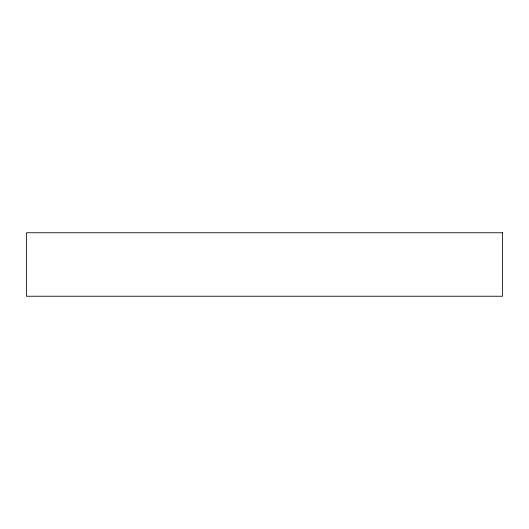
<?xml version="1.0" encoding="UTF-8"?>
<svg xmlns="http://www.w3.org/2000/svg" width="529" height="529" viewBox="0 0 529 529"><rect width="100%" height="100%" fill="white"/><g stroke="black" fill="none" stroke-linecap="round" stroke-linejoin="round"><path stroke-width="0.79" d="M502.55 232.76L26.45 232.76L26.45 296.24L502.55 296.24L502.55 232.76"/></g></svg>
